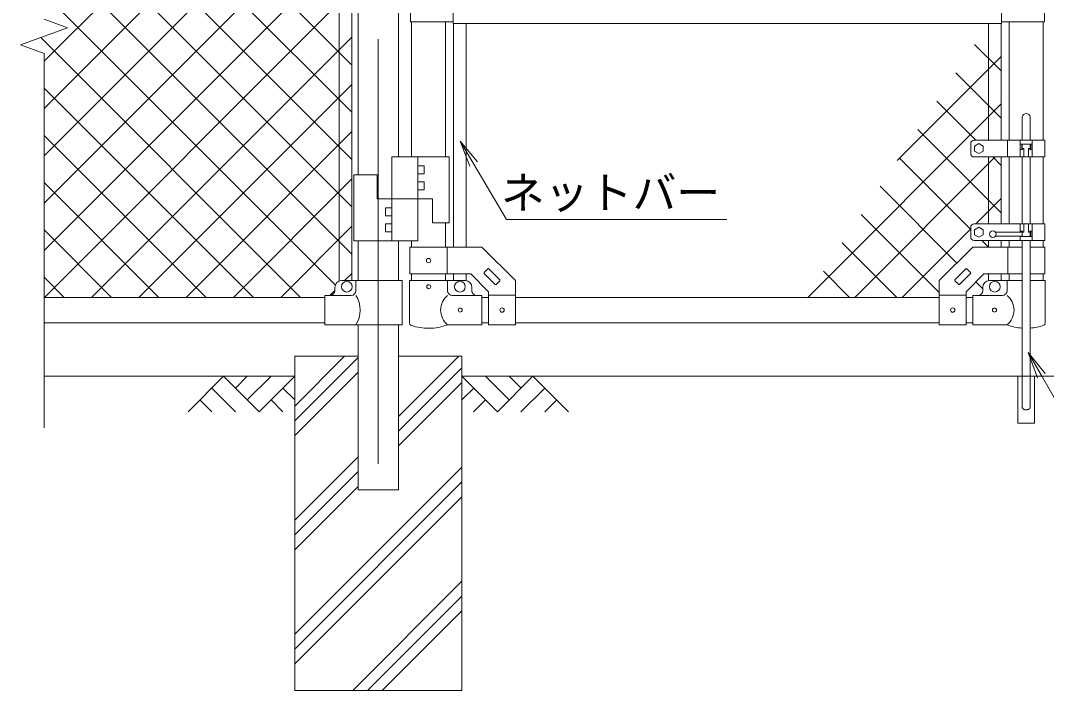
# Model space of a CAD drawing. Units: millimetres, scale not verified. Extents: x -4200 to 4200, y -2970 to 2970.
# Drawn here: x -51 to 1484, y -789 to 213 of the extents above; entities that cross this region are included whole.
import ezdxf
from ezdxf.enums import TextEntityAlignment as Align

# ---------------------------------------------------------------- set-up
doc = ezdxf.new("R2010")
doc.units = ezdxf.units.MM
doc.header["$LTSCALE"] = 20
doc.linetypes.add('DASHED', pattern=[7.5, 6, -1.5])
doc.linetypes.add('USER1', pattern=[50.8, 31.75, -6.35, 6.35, -6.35])
for name, color, linetype, lineweight in [('0-1_D-STR4', 7, 'Continuous', 9), ('0-2_D-BMK', 2, 'USER1', 13), ('0-3_D-STR1', 1, 'Continuous', 18), ('0-4_D-BGD', 7, 'Continuous', 9), ('0-5_D-DCR-HCH', 7, 'Continuous', 9), ('0-6_D-STR3', 3, 'Continuous', 13), ('0-7_D-STR-DIM', 7, 'Continuous', 9), ('0-8_0', 7, 'Continuous', 9), ('0-9_D-STR-TXT', 7, 'Continuous', 9), ('0-A_D-STR2', 7, 'Continuous', 9)]:
    doc.layers.add(name, color=color, linetype=linetype, lineweight=lineweight)
doc.styles.add('ＭＳ ゴシック', font='')
doc.styles.get('ＭＳ ゴシック').set_extended_font_data('MS Gothic')

# ---------------------------------------------------------------- blocks, each defined once
blk = doc.blocks.new('MLeader1')
at = {"layer": '0-8_0'}
blk.add_line((1470.63, -321.08), (1456.41, -283.1), dxfattribs=at)
for points in [[(1482.18, -314.41), (1456.41, -283.1), (1476.41, -317.74)], [(1476.41, -317.74), (1561.35, -464.87), (1785.96, -464.87), (1793.16, -464.87)]]:
    blk.add_lwpolyline(points, dxfattribs=at)
blk = doc.blocks.new('MLeader4')
at = {"layer": '0-8_0'}
blk.add_line((621.41, -4.58), (606.74, 33.22), dxfattribs=at)
for points in [[(632.88, 2.22), (606.74, 33.22), (627.14, -1.18)], [(627.14, -1.18), (676.3, -84.08), (998.4, -84.08), (1005.6, -84.08)]]:
    blk.add_lwpolyline(points, dxfattribs=at)

msp = doc.modelspace()

# ---------------------------------------------------------------- linework, layer by layer
at = {"layer": '0-1_D-STR4'}
for p, q in [((359.22, -288.63), (359.22, -788.63)), ((359.22, -288.63), (453.97, -288.63)), ((514.47, -288.63), (609.22, -288.63)), ((609.22, -288.63), (609.22, -788.63)), ((359.22, -788.63), (609.22, -788.63))]:
    msp.add_line(p, q, dxfattribs=at)
at = {"layer": '0-2_D-BMK'}
msp.add_line((484.22, 1201.52), (484.22, -518.63), dxfattribs=at)
at = {"layer": '0-3_D-STR1'}
for p, q in [((425.72, 225.87), (425.72, -176.27)), ((444.72, 225.87), (444.72, -175.63)), ((453.97, 225.87), (453.97, -17.23)), ((514.47, 225.87), (514.47, 9.77)), ((533.97, 211.37), (533.97, 9.77)), ((584.77, 211.37), (584.77, 9.77)), ((596.87, 208.87), (596.87, -125.63)), ((615.87, 208.87), (615.87, -125.63)), ((1397.07, 208.87), (1397.07, 34.37)), ((1416.07, 208.87), (1416.07, 34.37)), ((1428.17, 211.37), (1428.17, 34.37)), ((1478.97, 211.37), (1478.97, 34.37)), ((1397.07, 9.37), (1397.07, -90.63)), ((1416.07, 9.37), (1416.07, -90.63)), ((1428.17, 9.37), (1428.17, -90.63)), ((1478.97, 9.37), (1478.97, -90.63)), ((584.77, -89.23), (584.77, -125.63)), ((453.97, -116.23), (453.97, -175.63)), ((514.47, -116.23), (514.47, -175.63)), ((533.97, -116.23), (533.97, -125.63)), ((1397.07, -115.63), (1397.07, -125.63)), ((1416.07, -115.63), (1416.07, -125.63)), ((1428.17, -115.63), (1428.17, -125.63)), ((1478.97, -115.63), (1478.97, -125.63)), ((533.97, -165.63), (533.97, -175.63)), ((584.77, -165.63), (584.77, -175.63)), ((596.87, -165.63), (596.87, -175.63)), ((615.87, -165.63), (615.87, -175.75)), ((1397.07, -165.63), (1397.07, -175.75)), ((1416.07, -165.63), (1416.07, -175.63)), ((1428.17, -165.63), (1428.17, -175.63)), ((1478.97, -165.63), (1478.97, -175.63)), ((404.22, -200.63), (-15.78, -200.63)), ((649.37, -200.63), (639.37, -200.63)), ((1323.57, -200.63), (689.37, -200.63)), ((1373.57, -200.63), (1363.57, -200.63)), ((404.22, -238.63), (-15.78, -238.63)), ((453.97, -241.63), (453.97, -488.63)), ((514.47, -241.63), (514.47, -488.63)), ((649.37, -238.63), (639.37, -238.63)), ((1323.57, -238.63), (689.37, -238.63)), ((1373.57, -238.63), (1363.57, -238.63)), ((514.47, -488.63), (453.97, -488.63))]:
    msp.add_line(p, q, dxfattribs=at)
at = {"layer": '0-4_D-BGD'}
for p, q in [((-15.78, -318.63), (359.22, -318.63)), ((609.22, -318.63), (2359.22, -318.63))]:
    msp.add_line(p, q, dxfattribs=at)
at = {"layer": '0-5_D-DCR-HCH'}
for p, q in [((359.22, -363.23), (433.82, -288.63)), ((359.22, -385.33), (453.97, -290.58)), ((514.47, -378.69), (604.52, -288.63)), ((514.47, -400.79), (609.22, -306.04)), ((252.79, -318.63), (199.58, -371.84)), ((252.79, -318.63), (306, -371.84)), ((270.44, -336.46), (288.27, -318.63)), ((288.27, -354.11), (323.74, -318.63)), ((306, -371.84), (359.22, -318.63)), ((359.22, -407.43), (453.97, -312.68)), ((662.43, -371.84), (609.22, -318.63)), ((680.16, -354.11), (644.69, -318.63)), ((715.64, -318.63), (662.43, -371.84)), ((697.9, -336.37), (680.16, -318.63)), ((715.64, -318.63), (768.85, -371.84)), ((235.05, -336.37), (270.69, -371.84)), ((341.48, -336.37), (359.22, -354.03)), ((514.47, -422.89), (609.22, -328.14)), ((626.95, -336.37), (609.22, -354.03)), ((733.38, -336.37), (697.74, -371.84)), ((217.32, -354.11), (235.14, -371.84)), ((323.74, -354.11), (341.56, -371.84)), ((644.69, -354.11), (626.87, -371.84)), ((751.11, -354.11), (733.3, -371.84)), ((359.22, -533.94), (453.97, -439.19)), ((359.22, -704.65), (609.22, -454.65)), ((359.22, -556.04), (453.97, -461.29)), ((359.22, -726.75), (609.22, -476.75)), ((359.22, -578.14), (453.97, -483.39)), ((359.22, -748.84), (609.22, -498.84)), ((445.94, -788.63), (609.22, -625.36)), ((468.04, -788.63), (609.22, -647.46)), ((490.14, -788.63), (609.22, -669.55))]:
    msp.add_line(p, q, dxfattribs=at)
at = {"layer": '0-6_D-STR3'}
for p, q in [((532.37, 261.37), (532.37, 211.37)), ((596.47, 263.87), (596.47, 208.87)), ((1416.47, 229.87), (1416.47, 208.87)), ((1481.07, 229.87), (1481.07, 211.37)), ((596.47, 211.37), (532.37, 211.37)), ((1416.47, 208.87), (596.47, 208.87)), ((1416.47, 211.37), (1481.07, 211.37)), ((1447.57, 69.37), (1447.57, 34.37)), ((1459.57, 69.37), (1459.57, 34.37)), ((1481.57, 34.37), (1375.57, 34.37)), ((1425.56, 34.37), (1425.56, 9.37)), ((1444.56, 34.37), (1444.56, 9.37)), ((1462.57, 34.37), (1462.57, 9.37)), ((1481.57, 34.37), (1481.57, 9.37)), ((1370.57, 29.37), (1370.57, 14.37)), ((1382.57, 29.43), (1389.06, 25.67)), ((1389.06, 25.67), (1389.06, 18.17)), ((1462.57, 28.37), (1444.56, 28.37)), ((1446.86, 28.37), (1446.86, 20.05)), ((1447.57, 28.37), (1447.57, 20.3)), ((1448.57, 21.87), (1449.57, 21.87)), ((1450.07, 21.37), (1450.07, 9.37)), ((1457.07, 21.37), (1457.07, 9.37)), ((1457.57, 21.87), (1458.57, 21.87)), ((1459.57, 28.37), (1459.57, 20.3)), ((1460.27, 28.37), (1460.27, 21.87)), ((1460.27, 28.37), (1460.27, 20.05)), ((504.47, 9.77), (590.47, 9.77)), ((504.47, 9.77), (504.47, -116.23)), ((543.47, 9.77), (543.47, -116.23)), ((590.47, 9.77), (590.47, -89.23)), ((1481.57, 9.37), (1375.57, 9.37)), ((1447.57, 9.37), (1447.57, -90.63)), ((1459.57, 9.37), (1459.57, -90.63)), ((543.47, -3.73), (552.97, -3.73)), ((552.97, -3.73), (552.97, -15.73)), ((447.47, -17.23), (482.47, -17.23)), ((447.47, -17.23), (447.47, -116.23)), ((482.47, -17.23), (482.47, -53.23)), ((543.47, -15.73), (552.97, -15.73)), ((543.47, -27.73), (552.97, -27.73)), ((552.97, -27.73), (552.97, -39.73)), ((543.47, -39.73), (552.97, -39.73)), ((482.47, -53.23), (565.47, -53.23)), ((565.47, -53.23), (565.47, -89.23)), ((494.97, -78.73), (494.97, -66.73)), ((504.47, -66.73), (494.97, -66.73)), ((504.47, -78.73), (494.97, -78.73)), ((494.97, -102.73), (494.97, -90.73)), ((504.47, -90.73), (494.97, -90.73)), ((565.47, -89.23), (590.47, -89.23)), ((1481.57, -90.63), (1375.57, -90.63)), ((1444.56, -103.06), (1444.56, -90.63)), ((1450.07, -102.63), (1450.07, -90.63)), ((1457.07, -102.63), (1457.07, -90.63)), ((1462.57, -115.63), (1462.57, -90.63)), ((1481.57, -90.63), (1481.57, -115.63)), ((504.47, -102.73), (494.97, -102.73)), ((1370.57, -110.63), (1370.57, -95.63)), ((1382.57, -95.68), (1376.07, -99.43)), ((1376.07, -99.43), (1376.07, -106.94)), ((1376.07, -106.94), (1382.57, -110.69)), ((1389.06, -99.43), (1382.57, -95.68)), ((1447.57, -103.06), (1407.56, -103.06)), ((1446.86, -103.06), (1446.86, -101.32)), ((1447.57, -109.63), (1447.57, -101.56)), ((1447.57, -101.56), (1447.57, -104.7)), ((1448.57, -103.13), (1449.57, -103.13)), ((1457.57, -103.13), (1458.57, -103.13)), ((1459.57, -109.63), (1459.57, -101.56)), ((1459.57, -101.56), (1459.57, -104.7)), ((1460.27, -109.63), (1460.27, -101.32)), ((1460.27, -109.63), (1460.27, -103.13)), ((447.47, -116.23), (543.47, -116.23)), ((1481.57, -115.63), (1375.57, -115.63)), ((1447.57, -109.06), (1407.57, -109.06)), ((1444.56, -115.63), (1444.56, -109.06)), ((1462.57, -109.63), (1444.56, -109.63)), ((1446.86, -109.63), (1446.86, -109.06)), ((1447.57, -115.63), (1447.57, -318.63)), ((1459.57, -115.63), (1459.57, -318.63)), ((531.67, -165.63), (531.67, -125.63)), ((587.07, -165.63), (587.07, -125.63)), ((1373.57, -125.63), (1323.57, -175.63)), ((1447.57, -125.63), (1373.57, -125.63)), ((1425.87, -165.63), (1425.87, -125.63)), ((1481.27, -125.63), (1459.57, -125.63)), ((1481.27, -165.63), (1481.27, -125.63)), ((531.67, -165.63), (622.8, -165.63)), ((622.8, -165.63), (649.37, -192.2)), ((642.7, -163.62), (648.35, -157.97)), ((642.7, -165.04), (658.96, -181.3)), ((649.77, -157.97), (666.03, -174.23)), ((1363.16, -157.97), (1346.9, -174.23)), ((1370.23, -165.04), (1353.97, -181.3)), ((1390.13, -165.63), (1363.57, -192.2)), ((1370.23, -163.62), (1364.58, -157.97)), ((1447.57, -165.63), (1390.13, -165.63)), ((1481.27, -165.63), (1459.57, -165.63)), ((519.92, -175.63), (429.22, -175.63)), ((450.82, -175.63), (450.82, -190.63)), ((519.92, -175.63), (519.92, -241.63)), ((530.82, -175.63), (587.92, -175.63)), ((530.82, -175.63), (530.82, -239.33)), ((587.92, -175.63), (587.92, -190.63)), ((587.92, -175.63), (614.37, -175.63)), ((660.38, -181.3), (666.03, -175.64)), ((689.37, -241.88), (689.37, -175.63)), ((1323.57, -241.88), (1323.57, -175.63)), ((1352.55, -181.3), (1346.9, -175.64)), ((1425.02, -175.63), (1398.57, -175.63)), ((1425.02, -175.63), (1425.02, -190.63)), ((1447.57, -175.63), (1425.02, -175.63)), ((1482.12, -175.63), (1459.57, -175.63)), ((1482.12, -175.63), (1482.12, -239.33)), ((443.82, -197.63), (404.22, -197.63)), ((404.22, -197.63), (404.22, -241.63)), ((419.22, -185.63), (419.22, -190.63)), ((639.37, -197.63), (594.92, -197.63)), ((624.37, -190.63), (624.37, -185.63)), ((639.37, -241.63), (639.37, -197.63)), ((649.37, -241.88), (649.37, -192.2)), ((649.37, -197.38), (689.37, -197.38)), ((1363.57, -197.38), (1323.57, -197.38)), ((1363.57, -241.88), (1363.57, -192.2)), ((1373.57, -197.63), (1418.02, -197.63)), ((1373.57, -241.63), (1373.57, -197.63)), ((1388.57, -190.63), (1388.57, -185.63)), ((519.92, -241.63), (404.22, -241.63)), ((639.37, -241.63), (587.92, -241.63)), ((649.37, -241.88), (689.37, -241.88)), ((1363.57, -241.88), (1323.57, -241.88)), ((1373.57, -241.63), (1425.02, -241.63)), ((1466.07, -318.63), (1466.07, -388.63))]:
    msp.add_line(p, q, dxfattribs=at)
at = {"layer": '0-6_D-STR3', "linetype": 'DASHED'}
for p, q in [((1447.57, -364.15), (1447.57, -318.63)), ((1459.57, -364.13), (1459.57, -318.63)), ((1455.07, -368.63), (1452.07, -368.63))]:
    msp.add_line(p, q, dxfattribs=at)
at = {"layer": '0-6_D-STR3'}
for points in [[(1389.06, 18.17), (1382.57, 14.41), (1376.07, 18.17), (1376.07, 25.67), (1382.57, 29.43)], [(1382.57, -110.69), (1389.06, -106.94), (1389.06, -99.43)], [(531.67, -125.63), (639.37, -125.63), (689.37, -175.63)], [(1441.07, -318.63), (1441.07, -388.63), (1466.07, -388.63)]]:
    msp.add_lwpolyline(points, dxfattribs=at)
for centre, radius in [((1403.57, -106.06), 5), ((559.37, -145.63), 3.25), ((437.22, -184.63), 8), ((559.77, -184.63), 3), ((606.37, -184.63), 8), ((1406.57, -184.63), 8), ((606.77, -219.63), 3), ((669.37, -219.63), 3.25), ((1343.57, -219.63), 3.25), ((1406.17, -219.63), 3)]:
    msp.add_circle(centre, radius, dxfattribs=at)
for centre, radius, start, end in [((1453.57, 68.27), 6.1, 10.38886, 169.61114), ((1375.57, 29.37), 5, 90, 180), ((1446.56, 22.04), 2.01, 184.89299, 355.10701), ((1449.57, 21.37), 0.5, 0, 90), ((1457.57, 21.37), 0.5, 90, 180), ((1460.57, 22.04), 2.01, 184.89299, 355.10701), ((1375.57, 14.37), 5, 180, 270), ((1375.57, -95.63), 5, 90, 180), ((1446.56, -103.3), 2.01, 4.89299, 175.10701), ((1449.57, -102.63), 0.5, 270, 0), ((1457.57, -102.63), 0.5, 180, 270), ((1460.57, -103.3), 2.01, 4.89299, 175.10701), ((1375.57, -110.63), 5, 180, 270), ((643.41, -164.33), 1, 135, 225), ((649.06, -158.67), 1, 45, 135), ((1363.87, -158.67), 1, 45, 135), ((1369.53, -164.33), 1, 315, 45), ((429.22, -185.63), 10, 90, 180), ((614.37, -185.63), 10, 0, 90), ((659.67, -180.59), 1, 225, 315), ((665.33, -174.94), 1, 315, 45), ((1347.6, -174.94), 1, 135, 225), ((1353.26, -180.59), 1, 225, 315), ((1398.57, -185.63), 10, 90, 180), ((412.22, -190.63), 7, 270, 0), ((443.82, -190.63), 7, 270, 0), ((416.6, -219.63), 40.68, 327.25964, 32.74036), ((606.11, -219.63), 28.55, 129.59418, 230.40582), ((594.92, -190.63), 7, 180, 270), ((631.37, -190.63), 7, 180, 270), ((1381.57, -190.63), 7, 270, 0), ((1418.02, -190.63), 7, 270, 0), ((1406.82, -219.63), 28.55, 309.59418, 50.40582), ((534.12, -239.33), 3.3, 180, 250.77949), ((559.37, -166.9), 80, 250.77949, 290.9084), ((1453.57, -166.9), 80, 249.0916, 265.69865), ((1453.57, -166.9), 80, 274.30109, 289.22051), ((1478.82, -239.33), 3.3, 289.22051, 0)]:
    msp.add_arc(centre, radius, start, end, dxfattribs=at)
at = {"layer": '0-6_D-STR3', "linetype": 'DASHED'}
for centre, start, end in [((1452.07, -364.13), 179.99999, 270.00049), ((1455.07, -364.13), 269.99951, 0.00001)]:
    msp.add_arc(centre, 4.5, start, end, dxfattribs=at)
at = {"layer": '0-7_D-STR-DIM'}
for p, q in [((19.45, 202.77), (-15.78, 215.59)), ((-51.02, 177.12), (19.45, 202.77)), ((-15.78, 164.29), (-51.02, 177.12)), ((-15.78, 164.29), (-15.78, -395.94))]:
    msp.add_line(p, q, dxfattribs=at)
at = {"layer": '0-A_D-STR2'}
for p, q in [((-15.78, 152.49), (444.72, 612.99)), ((444.72, 146.93), (-15.78, 607.43)), ((-15.78, 81.78), (444.72, 542.28)), ((444.72, 76.21), (-15.78, 536.71)), ((-15.78, 11.07), (444.72, 471.57)), ((444.72, 5.5), (-15.78, 466)), ((-15.78, -59.64), (444.72, 400.86)), ((444.72, -65.21), (-15.78, 395.29)), ((-15.78, -130.35), (444.72, 330.15)), ((444.72, -135.92), (-15.78, 324.58)), ((419.95, -181.87), (-15.78, 253.87)), ((-15.36, -200.63), (411.14, 225.87)), ((368.01, -200.63), (-20.76, 188.13)), ((55.35, -200.63), (444.72, 188.73)), ((1376.4, 177.86), (1416.07, 138.19)), ((1416.07, 159.49), (1260.53, 3.96)), ((1348.13, 135.42), (1416.07, 67.48)), ((297.3, -200.63), (-15.78, 112.45)), ((126.06, -200.63), (444.72, 118.02)), ((1319.85, 92.99), (1378.47, 34.37)), ((1416.07, 88.78), (1126.65, -200.63)), ((196.78, -200.63), (444.72, 47.31)), ((1291.58, 50.55), (1416.07, -73.94)), ((226.59, -200.63), (-15.78, 41.74)), ((1407.36, 9.37), (1197.36, -200.63)), ((1263.3, 8.11), (1370.57, -99.15)), ((1403.47, 9.37), (1416.07, -3.23)), ((155.88, -200.63), (-15.78, -28.97)), ((267.49, -200.63), (444.19, -23.93)), ((1235.03, -34.32), (1349.95, -149.25)), ((1416.07, -52.64), (1378.08, -90.63)), ((1206.75, -76.76), (1323.57, -193.57)), ((85.17, -200.63), (-15.78, -99.68)), ((338.2, -200.63), (444.72, -94.11)), ((1370.57, -98.14), (1268.08, -200.63)), ((1178.48, -119.19), (1259.92, -200.63)), ((1387.05, -115.63), (1397.05, -125.63)), ((433.91, -175.63), (444.72, -164.82)), ((1150.2, -161.63), (1189.21, -200.63)), ((14.46, -200.63), (-15.78, -170.39)), ((1378.24, -177.53), (1388.57, -187.86)), ((411.91, -197.63), (419.22, -190.32))]:
    msp.add_line(p, q, dxfattribs=at)

# ---------------------------------------------------------------- block references
at = {"layer": '0-8_0'}
for name in ['MLeader4', 'MLeader1']:
    msp.add_blockref(name, (0, 0), dxfattribs=at)

# ---------------------------------------------------------------- texts
at = {"layer": '0-9_D-STR-TXT', "style": 'ＭＳ ゴシック'}
msp.add_text('ネットバー', height=48.09, dxfattribs=at).set_placement((667.77, -82.47), align=Align.BOTTOM_LEFT)

doc.saveas('drawing.dxf')
